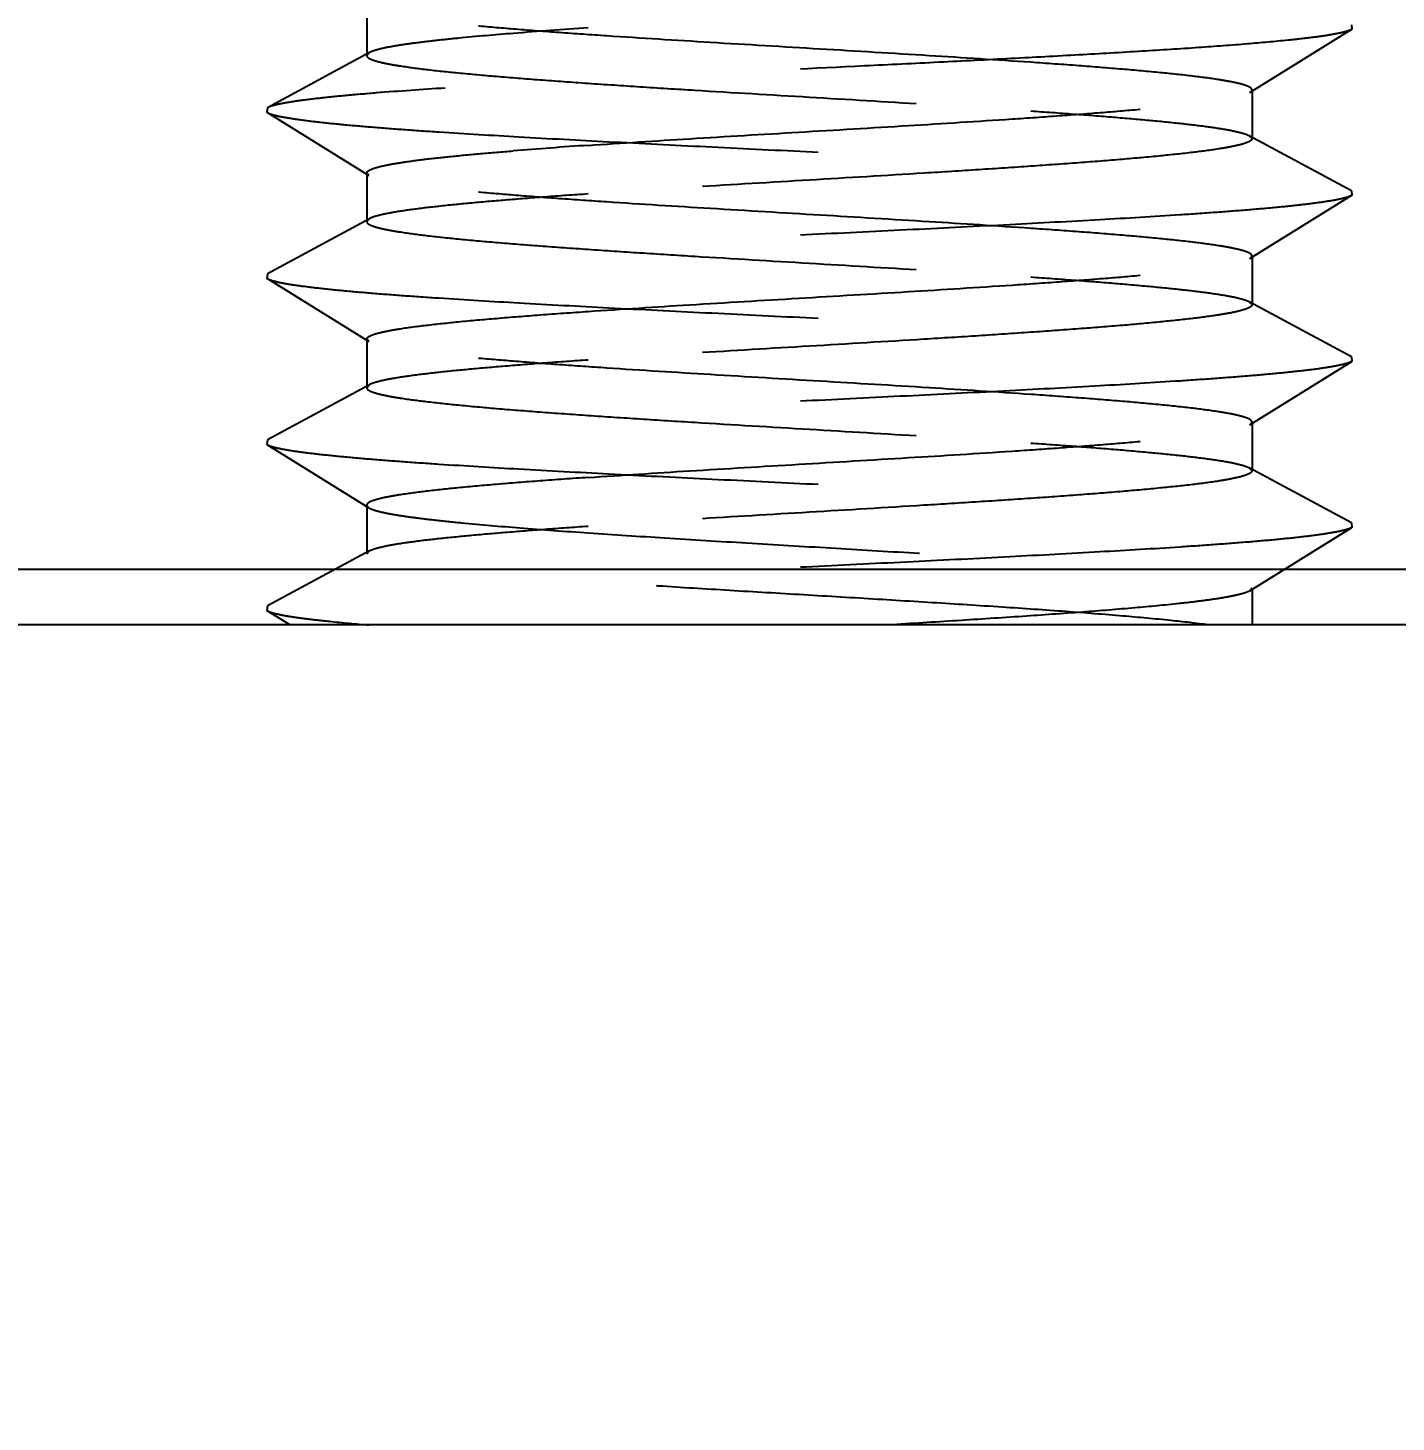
# Model space of a CAD drawing. Header units: inches. Extents: x 1246 to 1707, y -383 to -57.
# Drawn here: x 1614.113 to 1616.585, y -302.826 to -300.307 of the extents above; entities that cross this region are included whole.
import ezdxf

# ---------------------------------------------------------------- set-up
doc = ezdxf.new("R2010")
doc.units = ezdxf.units.IN
doc.header["$LTSCALE"] = 10
doc.header["$MEASUREMENT"] = 0
doc.header["$PDMODE"] = 3
doc.header["$PDSIZE"] = 0.3125
doc.linetypes.add('CENTER', pattern=[0.6, 0.375, -0.075, 0.075, -0.075])
doc.linetypes.add('HIDDEN', pattern=[0.2, 0.1, -0.1])
doc.layers.get('0').update_dxf_attribs({"linetype": 'CONTINUOUS'})
doc.layers.get('Defpoints').update_dxf_attribs({"linetype": 'CONTINUOUS'})
doc.layers.add('DEFAULT_2', color=8, linetype='HIDDEN')
doc.styles.get("Standard").update_dxf_attribs({"font": 'txt', "width": 0.8})
doc.dimstyles.get("Standard").update_dxf_attribs({"dimtxt": 4, "dimasz": 3, "dimexe": 0.125, "dimexo": 0.0625, "dimgap": 0.09, "dimtad": 0, "dimzin": 4, "dimdsep": 46, "dimtxsty": 'Standard', "dimcen": 0.09, "dimclrd": 4, "dimclre": 4, "dimclrt": 1, "dimadec": 0, "dimazin": 0, "dimtp": 0.01, "dimtm": 0.01, "dimtfac": 1, "dimtofl": 0, "dimtmove": 0, "dimatfit": 3, "dimfxl": 1, "dimtolj": 1, "dimtzin": 4, "dimarcsym": 0})

# ---------------------------------------------------------------- blocks, each defined once
blk = doc.blocks.new('*D22')
at = {"color": 4, "lineweight": -2}
for p, q in [((1586.0905, -301.3485), (1586.0905, -319.6464)), ((1590.2905, -301.3485), (1590.2905, -319.6464)), ((1583.0905, -319.5214), (1580.0905, -319.5214)), ((1593.2905, -319.5214), (1596.2905, -319.5214))]:
    blk.add_line(p, q, dxfattribs=at)
at = {"color": 4}
for points in [[(1583.0905, -320.0214), (1583.0905, -319.0214), (1586.0905, -319.5214)], [(1593.2905, -319.0214), (1593.2905, -320.0214), (1590.2905, -319.5214)]]:
    blk.add_solid(points, dxfattribs=at)
at = {"layer": 'Defpoints', "color": 0}
for p in [(1586.0905, -301.286), (1590.2905, -301.286), (1590.2905, -319.5214)]:
    blk.add_point(p, dxfattribs=at)
at = {"color": 2, "insert": (1606.0193, -319.5214), "char_height": 4, "attachment_point": 5}
blk.add_mtext('\\A1;16*%%C3{\\fSimSun|b0|i0|c134|p2;.0}', dxfattribs=at)
blk = doc.blocks.new('*D23')
at = {"color": 4, "lineweight": -2}
for p, q in [((1589.171, -301.2723), (1589.171, -313.0412)), ((1587.2523, -301.4485), (1587.2523, -313.0412)), ((1584.2523, -312.9162), (1581.2523, -312.9162)), ((1592.171, -312.9162), (1595.171, -312.9162))]:
    blk.add_line(p, q, dxfattribs=at)
at = {"color": 4}
for points in [[(1584.2523, -313.4162), (1584.2523, -312.4162), (1587.2523, -312.9162)], [(1592.171, -312.4162), (1592.171, -313.4162), (1589.171, -312.9162)]]:
    blk.add_solid(points, dxfattribs=at)
at = {"layer": 'Defpoints', "color": 0}
for p in [(1589.171, -301.2098), (1587.2523, -301.386), (1589.171, -312.9162)]:
    blk.add_point(p, dxfattribs=at)
at = {"color": 2, "insert": (1606.9944, -312.9162), "char_height": 4, "attachment_point": 5}
blk.add_mtext('\\A1;16*M2x1.6', dxfattribs=at)

msp = doc.modelspace()

# ---------------------------------------------------------------- linework, layer by layer
at = {"color": 7, "linetype": 'Continuous'}
for p, q in [((1617.6249, -301.286), (1609.5741, -301.286)), ((1617.5249, -301.386), (1609.6741, -301.386))]:
    msp.add_line(p, q, dxfattribs=at)
at = {"linetype": 'CENTER'}
msp.add_arc((1478.7792, -1654.6488), 1356.7628, 83.2637115, 96.7362885, dxfattribs=at)
at = {"layer": 'DEFAULT_2', "color": 8, "linetype": 'HIDDEN'}
for p, q in [((1614.7249, -300.2696), (1614.7249, -300.3574)), ((1616.5045, -300.3017), (1616.5054, -300.3098)), ((1616.3212, -300.4242), (1616.5054, -300.3098)), ((1614.7298, -300.3521), (1614.5454, -300.4517)), ((1614.7298, -300.3521), (1614.7249, -300.3574)), ((1616.3212, -300.4242), (1616.3249, -300.4196)), ((1616.3249, -300.4196), (1616.3249, -300.5074)), ((1614.5454, -300.4517), (1614.5444, -300.4598)), ((1614.5444, -300.4598), (1614.7286, -300.5742)), ((1616.5045, -300.6017), (1616.32, -300.5021)), ((1616.32, -300.5021), (1616.3249, -300.5074)), ((1614.7286, -300.5742), (1614.7249, -300.5696)), ((1614.7249, -300.5696), (1614.7249, -300.6574)), ((1616.5045, -300.6017), (1616.5054, -300.6098)), ((1616.3212, -300.7242), (1616.5054, -300.6098)), ((1614.7298, -300.6521), (1614.5454, -300.7517)), ((1614.7298, -300.6521), (1614.7249, -300.6574)), ((1616.3212, -300.7242), (1616.3249, -300.7196)), ((1616.3249, -300.7196), (1616.3249, -300.8074)), ((1614.5454, -300.7517), (1614.5444, -300.7598)), ((1614.5444, -300.7598), (1614.7286, -300.8742)), ((1616.5045, -300.9017), (1616.32, -300.8021)), ((1616.32, -300.8021), (1616.3249, -300.8074)), ((1614.7249, -300.8696), (1614.7249, -300.9574)), ((1614.7286, -300.8742), (1614.7249, -300.8696)), ((1616.3212, -301.0242), (1616.5054, -300.9098)), ((1616.5045, -300.9017), (1616.5054, -300.9098)), ((1614.7298, -300.9521), (1614.5454, -301.0517)), ((1614.7298, -300.9521), (1614.7249, -300.9574)), ((1616.3212, -301.0242), (1616.3249, -301.0196)), ((1616.3249, -301.0196), (1616.3249, -301.1074)), ((1614.5454, -301.0517), (1614.5444, -301.0598)), ((1614.5444, -301.0598), (1614.7286, -301.1742)), ((1616.5045, -301.2017), (1616.32, -301.1021)), ((1616.32, -301.1021), (1616.3249, -301.1074)), ((1614.7249, -301.1696), (1614.7286, -301.1742)), ((1614.7249, -301.1696), (1614.7249, -301.2574)), ((1616.3212, -301.3242), (1616.5054, -301.2098)), ((1616.5045, -301.2017), (1616.5054, -301.2098)), ((1614.7298, -301.2521), (1614.5454, -301.3517)), ((1614.7249, -301.2574), (1614.7298, -301.2521)), ((1616.3249, -301.3196), (1616.3212, -301.3242)), ((1616.3249, -301.3196), (1616.3249, -301.386)), ((1614.5454, -301.3517), (1614.5444, -301.3598)), ((1614.5444, -301.3598), (1614.5867, -301.386))]:
    msp.add_line(p, q, dxfattribs=at)
for centre, radius, start, end in [((1616.0051, -313.1366), 12.8594, 93.92475, 94.53022), ((1615.8943, -311.8497), 11.3562, 93.88467, 94.5703)]:
    msp.add_arc(centre, radius, start, end, dxfattribs=at)
for points, knots in [([(1615.9249, -300.3696), (1615.8637, -300.3654), (1615.7368, -300.3572), (1615.5438, -300.3457), (1615.3495, -300.3341), (1615.1925, -300.3243), (1615.0753, -300.3162), (1614.997, -300.3103), (1614.9269, -300.3044), (1614.8661, -300.2985), (1614.8156, -300.2927), (1614.7803, -300.2877), (1614.7578, -300.2834), (1614.7453, -300.2805), (1614.7358, -300.2776), (1614.7306, -300.2754), (1614.7286, -300.2742)], [0, 0, 0, 0, 0.153216, 0.317579, 0.482941, 0.639062, 0.710608, 0.77631, 0.835153, 0.886235, 0.928776, 0.962154, 0.975263, 0.985935, 0.994162, 1, 1, 1, 1]), ([(1614.9894, -300.3174), (1614.9565, -300.32), (1614.9097, -300.324), (1614.851, -300.3301), (1614.815, -300.3344), (1614.7849, -300.3386), (1614.7608, -300.3428), (1614.743, -300.347), (1614.7334, -300.3502), (1614.7298, -300.3521)], [0, 0, 0, 0, 0.377008, 0.53654, 0.674916, 0.791104, 0.884299, 0.95393, 1, 1, 1, 1]), ([(1616.5054, -300.3098), (1616.5031, -300.3113), (1616.4963, -300.3137), (1616.4839, -300.3169), (1616.4668, -300.3201), (1616.4452, -300.3234), (1616.4191, -300.3266), (1616.3759, -300.3313), (1616.3118, -300.337), (1616.2238, -300.3435), (1616.1224, -300.35), (1616.0093, -300.3565), (1615.887, -300.3631), (1615.7576, -300.3697), (1615.5784, -300.3785), (1615.3562, -300.3892), (1615.1036, -300.4019), (1614.9418, -300.4111), (1614.8665, -300.4161)], [0, 0, 0, 0, 0.005115, 0.012939, 0.023519, 0.036836, 0.052837, 0.071457, 0.116194, 0.170212, 0.23248, 0.301802, 0.376848, 0.456172, 0.538246, 0.704294, 0.862243, 1, 1, 1, 1]), ([(1614.7249, -300.3574), (1614.7249, -300.3586), (1614.7263, -300.3605), (1614.7289, -300.3622), (1614.7335, -300.3645), (1614.7413, -300.3672), (1614.7532, -300.3702), (1614.7684, -300.3733), (1614.795, -300.3777), (1614.836, -300.3831), (1614.8938, -300.3891), (1614.9624, -300.3953), (1615.0407, -300.4014), (1615.1272, -300.4076), (1615.2205, -300.4138), (1615.3538, -300.4222), (1615.5249, -300.4324), (1615.7273, -300.4445), (1615.8606, -300.4529), (1615.9249, -300.4574)], [0, 0, 0, 0, 0.002951, 0.005144, 0.007939, 0.015462, 0.025642, 0.03849, 0.053982, 0.092662, 0.141093, 0.198474, 0.263842, 0.336094, 0.413999, 0.496234, 0.668047, 0.83985, 1, 1, 1, 1]), ([(1616.3249, -300.4196), (1616.3249, -300.4184), (1616.3235, -300.4165), (1616.3209, -300.4147), (1616.3164, -300.4124), (1616.3085, -300.4097), (1616.2966, -300.4067), (1616.2814, -300.4037), (1616.2548, -300.3992), (1616.2138, -300.3939), (1616.156, -300.3878), (1616.0874, -300.3817), (1616.0091, -300.3755), (1615.9539, -300.3716), (1615.9249, -300.3696)], [0, 0, 0, 0, 0.008794, 0.015336, 0.023669, 0.046074, 0.076376, 0.114625, 0.160724, 0.275828, 0.419909, 0.590602, 0.785143, 1, 1, 1, 1]), ([(1614.8665, -300.4161), (1614.8251, -300.4188), (1614.7663, -300.4229), (1614.6925, -300.4291), (1614.6478, -300.4335), (1614.6106, -300.4378), (1614.5815, -300.4422), (1614.5623, -300.4459), (1614.5512, -300.4492), (1614.547, -300.4508), (1614.5454, -300.4517)], [0, 0, 0, 0, 0.384794, 0.546474, 0.685732, 0.801441, 0.892708, 0.958874, 0.982525, 1, 1, 1, 1]), ([(1615.1249, -300.5196), (1615.1861, -300.5154), (1615.313, -300.5072), (1615.5061, -300.4957), (1615.7003, -300.4841), (1615.8574, -300.4743), (1615.9746, -300.4662), (1616.0529, -300.4603), (1616.1229, -300.4544), (1616.1837, -300.4485), (1616.2342, -300.4427), (1616.2695, -300.4377), (1616.292, -300.4334), (1616.3045, -300.4305), (1616.314, -300.4276), (1616.3192, -300.4254), (1616.3212, -300.4242)], [0, 0, 0, 0, 0.153217, 0.317576, 0.482929, 0.639051, 0.710601, 0.776305, 0.835152, 0.886229, 0.928771, 0.962153, 0.97526, 0.985931, 0.994163, 1, 1, 1, 1]), ([(1615.9249, -300.4574), (1615.951, -300.4592), (1616.0009, -300.4627), (1616.0723, -300.4683), (1616.1361, -300.4738), (1616.1916, -300.4793), (1616.2379, -300.4847), (1616.2745, -300.4901), (1616.2987, -300.4948), (1616.3127, -300.4989), (1616.3179, -300.501), (1616.32, -300.5021)], [0, 0, 0, 0, 0.19669, 0.377167, 0.538714, 0.679239, 0.796915, 0.890177, 0.957976, 0.982174, 1, 1, 1, 1]), ([(1614.5444, -300.4598), (1614.5459, -300.4607), (1614.5496, -300.4623), (1614.5599, -300.4656), (1614.5781, -300.4693), (1614.606, -300.4736), (1614.6418, -300.4779), (1614.6852, -300.4823), (1614.7358, -300.4867), (1614.7933, -300.4911), (1614.882, -300.4972), (1615.0057, -300.5046), (1615.1665, -300.5133), (1615.3397, -300.522), (1615.5192, -300.5308), (1615.6989, -300.5395), (1615.8727, -300.5482), (1616.0345, -300.5569), (1616.1592, -300.5644), (1616.2489, -300.5705), (1616.3071, -300.5749), (1616.3586, -300.5792), (1616.403, -300.5836), (1616.4398, -300.5879), (1616.4686, -300.5922), (1616.4877, -300.596), (1616.4987, -300.5992), (1616.5028, -300.6008), (1616.5045, -300.6017)], [0, 0, 0, 0, 0.002611, 0.006217, 0.016495, 0.030866, 0.049236, 0.071468, 0.097374, 0.126741, 0.159315, 0.232952, 0.315766, 0.404918, 0.497344, 0.589872, 0.679323, 0.762625, 0.836921, 0.869881, 0.899668, 0.926024, 0.948731, 0.967598, 0.982482, 0.993279, 0.997142, 1, 1, 1, 1]), ([(1616.3249, -300.5074), (1616.3249, -300.5086), (1616.3235, -300.5105), (1616.3209, -300.5122), (1616.3164, -300.5145), (1616.3086, -300.5172), (1616.2967, -300.5202), (1616.2815, -300.5233), (1616.2549, -300.5277), (1616.2139, -300.533), (1616.1561, -300.5391), (1616.0875, -300.5453), (1616.0093, -300.5514), (1615.9227, -300.5576), (1615.8294, -300.5638), (1615.6961, -300.5722), (1615.525, -300.5824), (1615.3226, -300.5945), (1615.1892, -300.6029), (1615.1249, -300.6074)], [0, 0, 0, 0, 0.002947, 0.005136, 0.007926, 0.015442, 0.025616, 0.038456, 0.053943, 0.092613, 0.141035, 0.198412, 0.263781, 0.33604, 0.413953, 0.496194, 0.668012, 0.839831, 1, 1, 1, 1]), ([(1614.7249, -300.5696), (1614.7249, -300.5687), (1614.7262, -300.5665), (1614.7298, -300.5642), (1614.7354, -300.5617), (1614.743, -300.5593), (1614.7528, -300.5568), (1614.77, -300.5533), (1614.7966, -300.549), (1614.8345, -300.5441), (1614.8799, -300.5392), (1614.9324, -300.5343), (1614.9697, -300.5312), (1614.9894, -300.5296)], [0, 0, 0, 0, 0.010107, 0.025401, 0.04766, 0.077387, 0.114743, 0.159749, 0.272352, 0.41426, 0.584095, 0.780157, 1, 1, 1, 1]), ([(1615.9249, -300.6696), (1615.8637, -300.6654), (1615.7368, -300.6572), (1615.5438, -300.6457), (1615.3496, -300.6341), (1615.1925, -300.6243), (1615.0753, -300.6162), (1614.997, -300.6103), (1614.9269, -300.6044), (1614.8661, -300.5985), (1614.8156, -300.5927), (1614.7803, -300.5877), (1614.7578, -300.5834), (1614.7453, -300.5805), (1614.7358, -300.5776), (1614.7306, -300.5754), (1614.7286, -300.5742)], [0, 0, 0, 0, 0.153218, 0.317574, 0.482936, 0.63906, 0.710606, 0.776307, 0.835151, 0.88623, 0.928773, 0.962155, 0.975261, 0.985932, 0.994164, 1, 1, 1, 1]), ([(1615.1249, -300.6074), (1615.0989, -300.6092), (1615.0489, -300.6127), (1614.9776, -300.6183), (1614.9137, -300.6238), (1614.8583, -300.6293), (1614.8119, -300.6347), (1614.7753, -300.6401), (1614.7511, -300.6448), (1614.7371, -300.6489), (1614.7319, -300.651), (1614.7298, -300.6521)], [0, 0, 0, 0, 0.196693, 0.377167, 0.538705, 0.679227, 0.796905, 0.890171, 0.957974, 0.982173, 1, 1, 1, 1]), ([(1616.5054, -300.6098), (1616.504, -300.6107), (1616.5002, -300.6123), (1616.4899, -300.6156), (1616.4717, -300.6193), (1616.4438, -300.6236), (1616.408, -300.6279), (1616.3647, -300.6323), (1616.314, -300.6367), (1616.2566, -300.6411), (1616.1679, -300.6472), (1616.0441, -300.6546), (1615.8833, -300.6633), (1615.7102, -300.672), (1615.5306, -300.6808), (1615.3509, -300.6895), (1615.1772, -300.6982), (1615.0154, -300.7069), (1614.8906, -300.7144), (1614.801, -300.7205), (1614.7427, -300.7249), (1614.6912, -300.7292), (1614.6469, -300.7336), (1614.6101, -300.7379), (1614.5812, -300.7422), (1614.5622, -300.746), (1614.5511, -300.7492), (1614.547, -300.7508), (1614.5454, -300.7517)], [0, 0, 0, 0, 0.002611, 0.006217, 0.016495, 0.030866, 0.049236, 0.071468, 0.097374, 0.126741, 0.159315, 0.232952, 0.315766, 0.404918, 0.497344, 0.589872, 0.679323, 0.762625, 0.836921, 0.869881, 0.899668, 0.926024, 0.948731, 0.967598, 0.982482, 0.993279, 0.997142, 1, 1, 1, 1]), ([(1614.7249, -300.6574), (1614.7249, -300.6586), (1614.7263, -300.6605), (1614.7289, -300.6622), (1614.7335, -300.6645), (1614.7413, -300.6672), (1614.7532, -300.6702), (1614.7684, -300.6733), (1614.795, -300.6777), (1614.836, -300.6831), (1614.8938, -300.6891), (1614.9624, -300.6953), (1615.0407, -300.7014), (1615.1272, -300.7076), (1615.2205, -300.7138), (1615.3538, -300.7222), (1615.5249, -300.7324), (1615.7273, -300.7445), (1615.8606, -300.7529), (1615.9249, -300.7574)], [0, 0, 0, 0, 0.002952, 0.005145, 0.00794, 0.015465, 0.025645, 0.038493, 0.053985, 0.092665, 0.141095, 0.198477, 0.263846, 0.336099, 0.414002, 0.496234, 0.668044, 0.83985, 1, 1, 1, 1]), ([(1616.3249, -300.7196), (1616.3249, -300.7184), (1616.3235, -300.7165), (1616.3209, -300.7147), (1616.3164, -300.7124), (1616.3085, -300.7098), (1616.2966, -300.7067), (1616.2814, -300.7037), (1616.2548, -300.6992), (1616.2138, -300.6939), (1616.156, -300.6878), (1616.0874, -300.6817), (1616.0092, -300.6755), (1615.9539, -300.6716), (1615.9249, -300.6696)], [0, 0, 0, 0, 0.008789, 0.015326, 0.023655, 0.046054, 0.07635, 0.114594, 0.160691, 0.27579, 0.419871, 0.590569, 0.785123, 1, 1, 1, 1]), ([(1615.1249, -300.8196), (1615.1861, -300.8154), (1615.313, -300.8072), (1615.5061, -300.7957), (1615.7003, -300.7841), (1615.8574, -300.7743), (1615.9746, -300.7662), (1616.0529, -300.7603), (1616.123, -300.7544), (1616.1837, -300.7485), (1616.2343, -300.7427), (1616.2696, -300.7377), (1616.292, -300.7334), (1616.3045, -300.7305), (1616.314, -300.7276), (1616.3192, -300.7254), (1616.3212, -300.7242)], [0, 0, 0, 0, 0.153218, 0.317582, 0.482941, 0.639062, 0.71061, 0.776314, 0.835159, 0.886236, 0.928777, 0.962155, 0.975262, 0.985932, 0.994163, 1, 1, 1, 1]), ([(1614.5444, -300.7598), (1614.5459, -300.7607), (1614.5496, -300.7623), (1614.5599, -300.7656), (1614.5781, -300.7693), (1614.606, -300.7736), (1614.6418, -300.7779), (1614.6852, -300.7823), (1614.7358, -300.7867), (1614.7933, -300.7911), (1614.882, -300.7972), (1615.0057, -300.8046), (1615.1665, -300.8133), (1615.3397, -300.822), (1615.5192, -300.8308), (1615.6989, -300.8395), (1615.8727, -300.8482), (1616.0345, -300.8569), (1616.1592, -300.8644), (1616.2489, -300.8705), (1616.3071, -300.8749), (1616.3586, -300.8792), (1616.403, -300.8836), (1616.4398, -300.8879), (1616.4686, -300.8922), (1616.4877, -300.896), (1616.4987, -300.8992), (1616.5028, -300.9008), (1616.5045, -300.9017)], [0, 0, 0, 0, 0.002611, 0.006217, 0.016495, 0.030866, 0.049236, 0.071468, 0.097374, 0.126741, 0.159315, 0.232952, 0.315766, 0.404918, 0.497345, 0.589872, 0.679323, 0.762625, 0.836921, 0.869881, 0.899668, 0.926024, 0.948731, 0.967598, 0.982482, 0.993279, 0.997142, 1, 1, 1, 1]), ([(1615.9249, -300.7574), (1615.951, -300.7592), (1616.0009, -300.7627), (1616.0723, -300.7683), (1616.1361, -300.7738), (1616.1916, -300.7793), (1616.2379, -300.7847), (1616.2746, -300.7901), (1616.2987, -300.7948), (1616.3127, -300.7989), (1616.3179, -300.801), (1616.32, -300.8021)], [0, 0, 0, 0, 0.196688, 0.377166, 0.538715, 0.67924, 0.796917, 0.89018, 0.957979, 0.982176, 1, 1, 1, 1]), ([(1616.3249, -300.8074), (1616.3249, -300.8086), (1616.3235, -300.8105), (1616.3209, -300.8122), (1616.3164, -300.8145), (1616.3086, -300.8172), (1616.2967, -300.8202), (1616.2815, -300.8233), (1616.2549, -300.8277), (1616.2139, -300.833), (1616.1561, -300.8391), (1616.0875, -300.8453), (1616.0093, -300.8514), (1615.9227, -300.8576), (1615.8294, -300.8638), (1615.6961, -300.8722), (1615.525, -300.8824), (1615.3226, -300.8945), (1615.1892, -300.9029), (1615.1249, -300.9074)], [0, 0, 0, 0, 0.002946, 0.005135, 0.007924, 0.015439, 0.025611, 0.038451, 0.053936, 0.092605, 0.141027, 0.198402, 0.263769, 0.336027, 0.41394, 0.496183, 0.668008, 0.839827, 1, 1, 1, 1]), ([(1614.7249, -300.8696), (1614.7249, -300.8684), (1614.7263, -300.8665), (1614.729, -300.8647), (1614.7335, -300.8624), (1614.7413, -300.8598), (1614.7532, -300.8567), (1614.7684, -300.8537), (1614.7951, -300.8492), (1614.836, -300.8439), (1614.8938, -300.8378), (1614.9625, -300.8317), (1615.0407, -300.8255), (1615.0959, -300.8216), (1615.1249, -300.8196)], [0, 0, 0, 0, 0.008793, 0.015327, 0.023653, 0.046056, 0.076356, 0.114597, 0.160699, 0.275799, 0.419894, 0.59059, 0.785117, 1, 1, 1, 1]), ([(1615.9249, -300.9696), (1615.8637, -300.9654), (1615.7368, -300.9572), (1615.5438, -300.9457), (1615.3496, -300.9341), (1615.1925, -300.9243), (1615.0753, -300.9162), (1614.997, -300.9103), (1614.9269, -300.9044), (1614.8661, -300.8985), (1614.8156, -300.8927), (1614.7803, -300.8877), (1614.7578, -300.8834), (1614.7453, -300.8805), (1614.7358, -300.8776), (1614.7306, -300.8754), (1614.7286, -300.8742)], [0, 0, 0, 0, 0.153218, 0.317574, 0.482932, 0.639057, 0.710606, 0.776307, 0.835148, 0.88623, 0.928772, 0.962151, 0.975261, 0.985933, 0.994162, 1, 1, 1, 1]), ([(1616.5054, -300.9098), (1616.504, -300.9107), (1616.5002, -300.9123), (1616.4899, -300.9156), (1616.4717, -300.9193), (1616.4438, -300.9236), (1616.408, -300.9279), (1616.3647, -300.9323), (1616.314, -300.9367), (1616.2566, -300.9411), (1616.1679, -300.9472), (1616.0441, -300.9546), (1615.8833, -300.9633), (1615.7102, -300.972), (1615.5306, -300.9808), (1615.3509, -300.9895), (1615.1772, -300.9982), (1615.0154, -301.0069), (1614.8906, -301.0144), (1614.801, -301.0205), (1614.7427, -301.0249), (1614.6912, -301.0292), (1614.6469, -301.0336), (1614.6101, -301.0379), (1614.5812, -301.0422), (1614.5622, -301.046), (1614.5511, -301.0492), (1614.547, -301.0508), (1614.5454, -301.0517)], [0, 0, 0, 0, 0.002611, 0.006217, 0.016495, 0.030866, 0.049236, 0.071468, 0.097374, 0.126741, 0.159315, 0.232952, 0.315766, 0.404918, 0.497345, 0.589872, 0.679323, 0.762625, 0.836921, 0.869881, 0.899668, 0.926024, 0.948731, 0.967599, 0.982482, 0.993279, 0.997142, 1, 1, 1, 1]), ([(1615.1249, -300.9074), (1615.0989, -300.9092), (1615.0489, -300.9127), (1614.9776, -300.9183), (1614.9137, -300.9238), (1614.8583, -300.9293), (1614.8119, -300.9347), (1614.7753, -300.9401), (1614.7511, -300.9448), (1614.7371, -300.9489), (1614.7319, -300.951), (1614.7298, -300.9521)], [0, 0, 0, 0, 0.196695, 0.377171, 0.538712, 0.679233, 0.796906, 0.890171, 0.957973, 0.982173, 1, 1, 1, 1]), ([(1614.7249, -300.9574), (1614.7249, -300.9586), (1614.7263, -300.9605), (1614.7289, -300.9622), (1614.7334, -300.9645), (1614.7413, -300.9672), (1614.7532, -300.9702), (1614.7684, -300.9733), (1614.795, -300.9777), (1614.8359, -300.983), (1614.8938, -300.9891), (1614.9624, -300.9953), (1615.0406, -301.0014), (1615.1272, -301.0076), (1615.2205, -301.0138), (1615.3538, -301.0222), (1615.5249, -301.0324), (1615.7273, -301.0445), (1615.8606, -301.0529), (1615.9249, -301.0574)], [0, 0, 0, 0, 0.00295, 0.005142, 0.007936, 0.015458, 0.025635, 0.03848, 0.05397, 0.092644, 0.141071, 0.198451, 0.26382, 0.336075, 0.413982, 0.496215, 0.668028, 0.839842, 1, 1, 1, 1]), ([(1616.3249, -301.0196), (1616.3249, -301.0184), (1616.3235, -301.0165), (1616.3209, -301.0147), (1616.3164, -301.0124), (1616.3085, -301.0098), (1616.2966, -301.0067), (1616.2814, -301.0037), (1616.2548, -300.9992), (1616.2138, -300.9939), (1616.156, -300.9878), (1616.0874, -300.9817), (1616.0092, -300.9755), (1615.9539, -300.9716), (1615.9249, -300.9696)], [0, 0, 0, 0, 0.008783, 0.015316, 0.023641, 0.04603, 0.07632, 0.11456, 0.160654, 0.27575, 0.419832, 0.590537, 0.785105, 1, 1, 1, 1]), ([(1615.1249, -301.1196), (1615.1861, -301.1154), (1615.313, -301.1072), (1615.5061, -301.0957), (1615.7003, -301.0841), (1615.8574, -301.0743), (1615.9746, -301.0662), (1616.0529, -301.0603), (1616.123, -301.0544), (1616.1837, -301.0485), (1616.2343, -301.0427), (1616.2696, -301.0377), (1616.292, -301.0334), (1616.3045, -301.0305), (1616.314, -301.0276), (1616.3192, -301.0254), (1616.3212, -301.0242)], [0, 0, 0, 0, 0.15322, 0.317586, 0.482948, 0.639066, 0.710612, 0.776315, 0.83516, 0.886237, 0.928778, 0.962156, 0.975263, 0.985932, 0.994163, 1, 1, 1, 1]), ([(1614.5444, -301.0598), (1614.5459, -301.0607), (1614.5496, -301.0623), (1614.5599, -301.0656), (1614.5781, -301.0693), (1614.606, -301.0736), (1614.6418, -301.0779), (1614.6852, -301.0823), (1614.7358, -301.0867), (1614.7933, -301.0911), (1614.882, -301.0972), (1615.0057, -301.1046), (1615.1665, -301.1133), (1615.3397, -301.122), (1615.5192, -301.1308), (1615.6989, -301.1395), (1615.8727, -301.1482), (1616.0345, -301.1569), (1616.1592, -301.1644), (1616.2489, -301.1705), (1616.3071, -301.1749), (1616.3586, -301.1792), (1616.403, -301.1836), (1616.4398, -301.1879), (1616.4686, -301.1922), (1616.4877, -301.196), (1616.4987, -301.1992), (1616.5028, -301.2008), (1616.5045, -301.2017)], [0, 0, 0, 0, 0.002611, 0.006217, 0.016495, 0.030866, 0.049236, 0.071468, 0.097374, 0.126741, 0.159315, 0.232952, 0.315766, 0.404918, 0.497345, 0.589872, 0.679323, 0.762625, 0.836921, 0.869881, 0.899668, 0.926024, 0.948731, 0.967599, 0.982482, 0.993279, 0.997143, 1, 1, 1, 1]), ([(1615.9249, -301.0574), (1615.951, -301.0592), (1616.0009, -301.0627), (1616.0723, -301.0683), (1616.1361, -301.0738), (1616.1916, -301.0793), (1616.2379, -301.0847), (1616.2745, -301.0901), (1616.2987, -301.0948), (1616.3127, -301.0989), (1616.3179, -301.101), (1616.32, -301.1021)], [0, 0, 0, 0, 0.196687, 0.377161, 0.538707, 0.679234, 0.796913, 0.890178, 0.957979, 0.982176, 1, 1, 1, 1]), ([(1616.3249, -301.1074), (1616.3249, -301.1086), (1616.3235, -301.1105), (1616.3209, -301.1122), (1616.3164, -301.1145), (1616.3086, -301.1172), (1616.2967, -301.1202), (1616.2815, -301.1233), (1616.2549, -301.1277), (1616.2139, -301.133), (1616.1561, -301.1391), (1616.0875, -301.1453), (1616.0092, -301.1514), (1615.9227, -301.1576), (1615.8294, -301.1638), (1615.696, -301.1722), (1615.525, -301.1824), (1615.3226, -301.1945), (1615.1892, -301.2029), (1615.1249, -301.2074)], [0, 0, 0, 0, 0.002948, 0.005139, 0.00793, 0.015449, 0.025624, 0.038467, 0.053956, 0.092629, 0.141056, 0.198433, 0.2638, 0.336055, 0.413964, 0.496204, 0.668026, 0.839837, 1, 1, 1, 1]), ([(1615.1249, -301.1196), (1615.0959, -301.1216), (1615.0407, -301.1255), (1614.9624, -301.1317), (1614.8938, -301.1378), (1614.836, -301.1439), (1614.795, -301.1492), (1614.7684, -301.1537), (1614.7532, -301.1567), (1614.7413, -301.1598), (1614.7335, -301.1624), (1614.7289, -301.1647), (1614.7263, -301.1665), (1614.7249, -301.1684), (1614.7249, -301.1696)], [0, 0, 0, 0, 0.214913, 0.409483, 0.580191, 0.724281, 0.839375, 0.885468, 0.923703, 0.953987, 0.976372, 0.984693, 0.991221, 1, 1, 1, 1]), ([(1614.7286, -301.1742), (1614.7301, -301.1751), (1614.7336, -301.1767), (1614.7432, -301.1801), (1614.7597, -301.1839), (1614.7846, -301.1883), (1614.8163, -301.1927), (1614.8543, -301.1972), (1614.9167, -301.2036), (1615.0077, -301.2112), (1615.1302, -301.2201), (1615.2669, -301.229), (1615.4129, -301.2379), (1615.5629, -301.2468), (1615.7116, -301.2557), (1615.8535, -301.2647), (1615.9836, -301.2735), (1616.0824, -301.2812), (1616.152, -301.2875), (1616.196, -301.292), (1616.2339, -301.2964), (1616.2655, -301.3009), (1616.2876, -301.3048), (1616.3019, -301.308), (1616.3099, -301.3102), (1616.3164, -301.3125), (1616.3214, -301.3148), (1616.3249, -301.3176), (1616.3249, -301.3196)], [0, 0, 0, 0, 0.003169, 0.007365, 0.018924, 0.034711, 0.054623, 0.078507, 0.106154, 0.171741, 0.249056, 0.335329, 0.427462, 0.522138, 0.615952, 0.705527, 0.787642, 0.859352, 0.890485, 0.918095, 0.941935, 0.961806, 0.977547, 0.983836, 0.989065, 0.993239, 0.996385, 1, 1, 1, 1]), ([(1616.5054, -301.2098), (1616.504, -301.2107), (1616.5002, -301.2123), (1616.4899, -301.2156), (1616.4717, -301.2193), (1616.4438, -301.2236), (1616.408, -301.2279), (1616.3647, -301.2323), (1616.314, -301.2367), (1616.2566, -301.2411), (1616.1679, -301.2472), (1616.0441, -301.2546), (1615.8833, -301.2633), (1615.7102, -301.272), (1615.5306, -301.2808), (1615.3509, -301.2895), (1615.1772, -301.2982), (1615.0154, -301.3069), (1614.8906, -301.3144), (1614.801, -301.3205), (1614.7427, -301.3249), (1614.6912, -301.3292), (1614.6469, -301.3336), (1614.6101, -301.3379), (1614.5812, -301.3422), (1614.5622, -301.346), (1614.5511, -301.3492), (1614.547, -301.3508), (1614.5454, -301.3517)], [0, 0, 0, 0, 0.002611, 0.006217, 0.016495, 0.030866, 0.049236, 0.071468, 0.097374, 0.126741, 0.159315, 0.232952, 0.315766, 0.404918, 0.497345, 0.589872, 0.679323, 0.762625, 0.836921, 0.869881, 0.899668, 0.926024, 0.948731, 0.967599, 0.982482, 0.993279, 0.997143, 1, 1, 1, 1]), ([(1614.7298, -301.2521), (1614.7319, -301.251), (1614.7371, -301.2489), (1614.7511, -301.2448), (1614.7753, -301.2401), (1614.8119, -301.2347), (1614.8583, -301.2293), (1614.9137, -301.2238), (1614.9776, -301.2183), (1615.0489, -301.2127), (1615.0989, -301.2092), (1615.1249, -301.2074)], [0, 0, 0, 0, 0.017827, 0.042032, 0.109829, 0.203097, 0.320771, 0.461296, 0.622832, 0.803293, 1, 1, 1, 1]), ([(1616.2463, -301.386), (1616.2237, -301.3829), (1616.1721, -301.3771), (1616.0862, -301.3693), (1615.9845, -301.3614), (1615.8698, -301.3536), (1615.7453, -301.3456), (1615.6146, -301.3377), (1615.4813, -301.3298), (1615.3493, -301.3219), (1615.2222, -301.3139), (1615.1037, -301.306), (1614.9972, -301.2982), (1614.9055, -301.2904), (1614.8397, -301.2835), (1614.7965, -301.2778), (1614.7716, -301.2739), (1614.7542, -301.2705), (1614.743, -301.2676), (1614.7366, -301.2656), (1614.7316, -301.2636), (1614.7275, -301.2615), (1614.7249, -301.259), (1614.7249, -301.2574)], [0, 0, 0, 0, 0.04486, 0.101741, 0.169058, 0.244933, 0.327231, 0.413636, 0.50171, 0.588972, 0.672961, 0.751312, 0.821818, 0.882504, 0.93168, 0.95152, 0.968013, 0.981067, 0.986287, 0.990635, 0.994125, 0.996786, 1, 1, 1, 1]), ([(1616.3212, -301.3242), (1616.3185, -301.3259), (1616.3109, -301.3287), (1616.2968, -301.3324), (1616.2778, -301.3362), (1616.2538, -301.34), (1616.225, -301.3438), (1616.1778, -301.3492), (1616.1084, -301.3558), (1616.0141, -301.3633), (1615.907, -301.3709), (1615.7899, -301.3785), (1615.7088, -301.3835), (1615.6671, -301.386)], [0, 0, 0, 0, 0.014644, 0.036697, 0.066256, 0.103204, 0.147359, 0.198445, 0.320109, 0.465102, 0.629651, 0.809541, 1, 1, 1, 1]), ([(1614.5444, -301.3598), (1614.5467, -301.3612), (1614.5534, -301.3637), (1614.5656, -301.3668), (1614.5824, -301.37), (1614.6035, -301.3732), (1614.6291, -301.3764), (1614.6714, -301.381), (1614.7053, -301.3841), (1614.7292, -301.386)], [0, 0, 0, 0, 0.044256, 0.111737, 0.202833, 0.31741, 0.455065, 0.615299, 1, 1, 1, 1])]:
    msp.add_open_spline(points, degree=3, knots=knots, dxfattribs=at)

# ---------------------------------------------------------------- dimensions: what is measured, and where the dimension line sits
for base, p1, p2, text, picture, middle in [((1589.171, -312.9162), (1587.2523, -301.386), (1589.171, -301.2098), '16*M2x1.6', '*D23', (1606.9944, -312.9162)), ((1590.2905, -319.5214), (1586.0905, -301.286), (1590.2905, -301.286), '16*%%C3{\\fSimSun|b0|i0|c134|p2;.0}', '*D22', (1606.0193, -319.5214))]:
    dim = msp.add_linear_dim(base=base, p1=p1, p2=p2, text=text, dimstyle='Standard', override={"dimclrt": 2})
    dim.commit()
    dim.dimension.update_dxf_attribs({"geometry": picture, "text_midpoint": middle})

doc.saveas('drawing.dxf')
